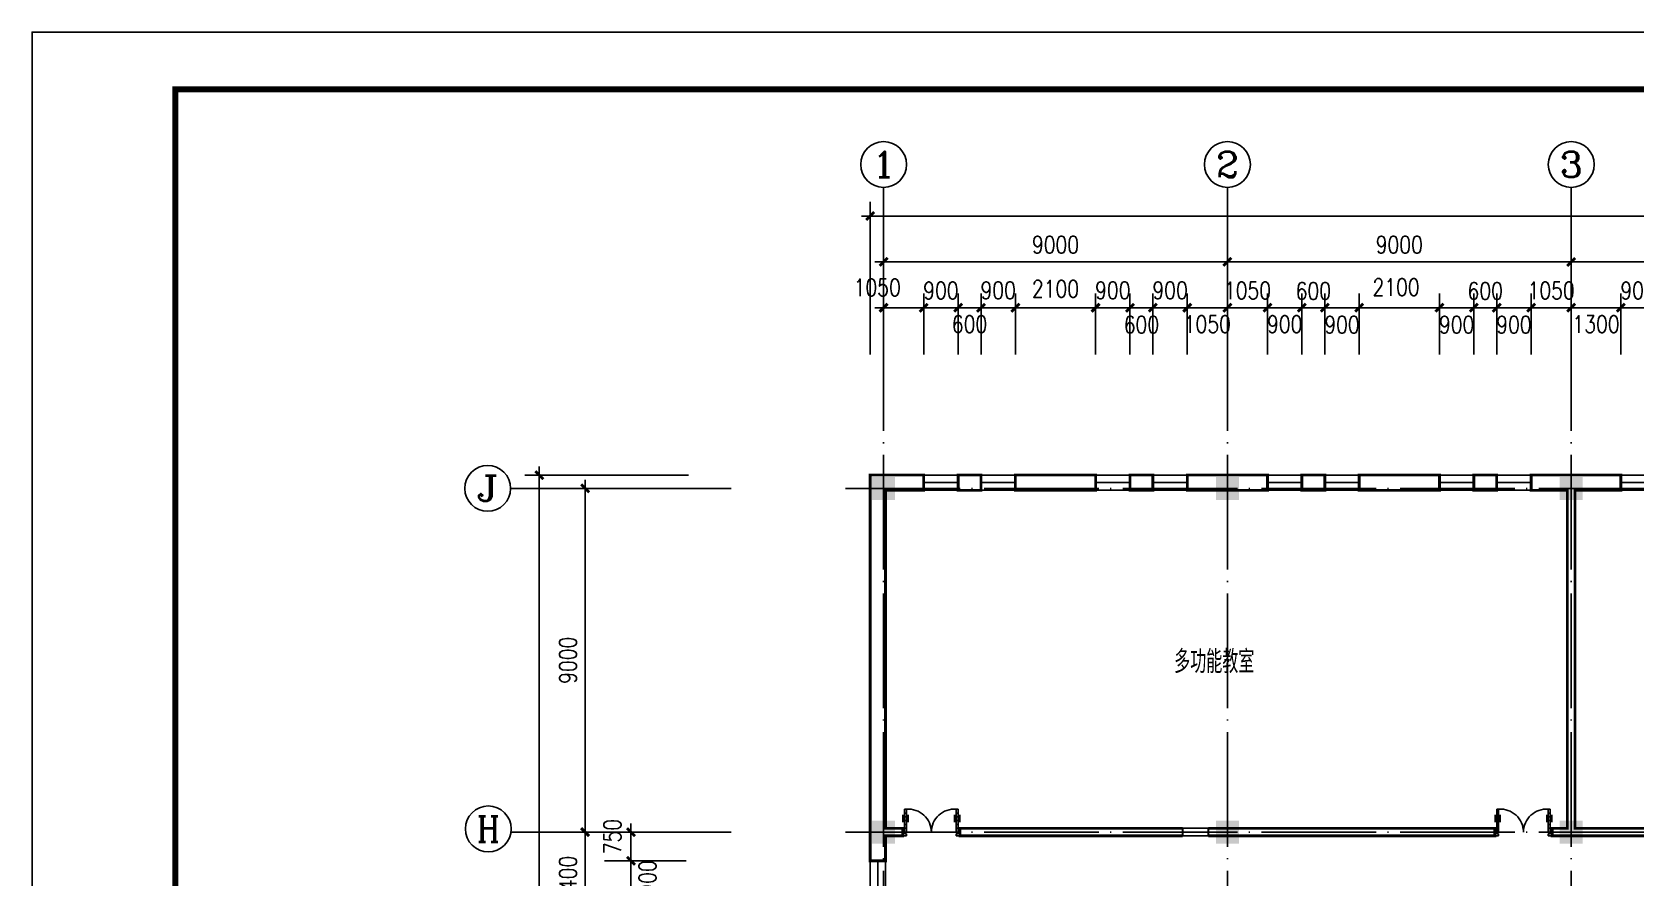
# Model space of a CAD drawing. Extents: x -55219 to 470149, y 494712 to 780039.
# Drawn here: x 78170 to 120154, y 757890 to 780039 of the extents above; entities that cross this region are included whole.
import ezdxf
from ezdxf.enums import TextEntityAlignment as Align

# ---------------------------------------------------------------- set-up
doc = ezdxf.new("R2010")
doc.units = 0
doc.header["$LTSCALE"] = 1500
doc.header["$MEASUREMENT"] = 0
doc.linetypes.add('DOTE', pattern=[2.42, 2, -0.2, 0.02, -0.2])
doc.layers.get('0').update_dxf_attribs({"linetype": 'CONTINUOUS'})
doc.layers.get('DEFPOINTS').update_dxf_attribs({"linetype": 'CONTINUOUS'})
for name, color, linetype in [('AXIS', 3, 'CONTINUOUS'), ('AXIS_TEXT', 7, 'CONTINUOUS'), ('COLUMN', 7, 'CONTINUOUS'), ('DOTE', 1, 'DOTE'), ('LVTRY', 6, 'CONTINUOUS'), ('PUB_DIM', 3, 'CONTINUOUS'), ('PUB_TEXT', 7, 'CONTINUOUS'), ('PUB_TITLE', 4, 'CONTINUOUS'), ('PUB_WALL', 255, 'CONTINUOUS'), ('WALL', 255, 'CONTINUOUS'), ('WINDOW', 2, 'CONTINUOUS'), ('WINDOW_TEXT', 7, 'CONTINUOUS')]:
    doc.layers.add(name, color=color, linetype=linetype)
doc.styles.add('_HZTXT', font='txt.shx', dxfattribs={"width": 0.8, "bigfont": 'hztxt.shx'})
doc.styles.add('COMPLEX', font='COMPLEX')
doc.styles.add('DIM_FONT', font='SIMPLEX.shx', dxfattribs={"width": 0.8})
doc.styles.add('SIMPLEX', font='SIMPLEX.SHX')
doc.dimstyles.new('AXIS150', dxfattribs={"dimscale": 1.5, "dimtxt": 300, "dimasz": 1, "dimexe": 250, "dimexo": 300, "dimgap": 150, "dimtad": 1, "dimdec": 0, "dimzin": 0, "dimdsep": 46, "dimtxsty": 'DIM_FONT', "dimblk": '_DIMX', "dimcen": 0.09, "dimse1": 1, "dimse2": 1, "dimclrt": 7, "dimadec": 0, "dimazin": 0, "dimtfac": 1, "dimtdec": 0, "dimtix": 1, "dimtmove": 2, "dimatfit": 3, "dimldrblk": '_DIMX', "dimfxl": 1, "dimtolj": 1, "dimtzin": 0, "dimarcsym": 0})
doc.dimstyles.new('DIMA150', dxfattribs={"dimscale": 1.5, "dimtxt": 300, "dimasz": 1, "dimexe": 250, "dimexo": 300, "dimgap": 150, "dimtad": 1, "dimdec": 0, "dimzin": 0, "dimdsep": 46, "dimtxsty": 'DIM_FONT', "dimblk": '_DIMX', "dimcen": 0.09, "dimse1": 1, "dimclrt": 7, "dimadec": 0, "dimazin": 0, "dimtfac": 1, "dimtdec": 0, "dimtix": 1, "dimtmove": 2, "dimatfit": 3, "dimldrblk": '_DIMX', "dimfxl": 1, "dimtolj": 1, "dimtzin": 0, "dimarcsym": 0})
doc.dimstyles.new('DIMB150', dxfattribs={"dimscale": 1.5, "dimtxt": 300, "dimasz": 1, "dimexe": 250, "dimexo": 300, "dimgap": 150, "dimtad": 1, "dimdec": 0, "dimzin": 0, "dimdsep": 46, "dimtxsty": 'DIM_FONT', "dimblk": '_DIMX', "dimcen": 0.09, "dimse2": 1, "dimclrt": 7, "dimadec": 0, "dimazin": 0, "dimtfac": 1, "dimtdec": 0, "dimtix": 1, "dimtmove": 2, "dimatfit": 3, "dimldrblk": '_DIMX', "dimfxl": 1, "dimtolj": 1, "dimtzin": 0, "dimarcsym": 0})
doc.dimstyles.new('DIMN150', dxfattribs={"dimscale": 1.5, "dimtxt": 300, "dimasz": 1, "dimexe": 250, "dimexo": 300, "dimgap": 150, "dimtad": 1, "dimdec": 0, "dimzin": 0, "dimdsep": 46, "dimtxsty": 'DIM_FONT', "dimblk": '_DIMX', "dimcen": 0.09, "dimclrt": 7, "dimadec": 0, "dimazin": 0, "dimtfac": 1, "dimtdec": 0, "dimtix": 1, "dimtmove": 2, "dimatfit": 3, "dimldrblk": '_DIMX', "dimfxl": 1, "dimtolj": 1, "dimtzin": 0, "dimarcsym": 0})

# ---------------------------------------------------------------- blocks, each defined once
blk = doc.blocks.new('_DIMX')
blk.add_line((-150, 0), (150, 0))
at = {"const_width": 50}
blk.add_lwpolyline([(-70, -70), (70, 70)], dxfattribs=at)
blk = doc.blocks.new('*D1130')
at = {"color": 0, "linetype": 'ByBlock'}
for p, q in [((93847, 758342), (93847, 759089)), ((93150, 758340), (94222, 758340))]:
    blk.add_line(p, q, dxfattribs=at)
at = {"layer": 'DEFPOINTS', "color": 0, "linetype": 'ByBlock'}
for p in [(92700, 759090), (93847, 759090), (92700, 758340)]:
    blk.add_point(p, dxfattribs=at)
at = {"color": 0, "linetype": 'ByBlock', "xscale": 1.5, "yscale": 1.5, "zscale": 1.5}
for p, rotation in [((93847, 759090), 90), ((93847, 758340), 270)]:
    blk.add_blockref('_DIMX', p, dxfattribs=dict(at, rotation=rotation))
at = {"color": 7, "linetype": 'ByBlock', "insert": (93362, 758972), "char_height": 450, "attachment_point": 5, "rotation": 90, "style": 'DIM_FONT'}
blk.add_mtext('\\A1;750', dxfattribs=at)
blk = doc.blocks.new('*D1129')
at = {"color": 0, "linetype": 'ByBlock'}
for p, q in [((95293, 758340), (93472, 758340)), ((93847, 757442), (93847, 758339)), ((95293, 757440), (93472, 757440))]:
    blk.add_line(p, q, dxfattribs=at)
at = {"layer": 'DEFPOINTS', "color": 0, "linetype": 'ByBlock'}
for p in [(93847, 758340), (95743, 758340), (95743, 757440)]:
    blk.add_point(p, dxfattribs=at)
at = {"color": 0, "linetype": 'ByBlock', "xscale": 1.5, "yscale": 1.5, "zscale": 1.5}
for p, rotation in [((93847, 758340), 90), ((93847, 757440), 270)]:
    blk.add_blockref('_DIMX', p, dxfattribs=dict(at, rotation=rotation))
at = {"color": 7, "linetype": 'ByBlock', "insert": (94279, 757890), "char_height": 450, "attachment_point": 5, "rotation": 90, "style": 'DIM_FONT'}
blk.add_mtext('\\A1;900', dxfattribs=at)
blk = doc.blocks.new('*D1057')
at = {"color": 0, "linetype": 'ByBlock'}
for p, q in [((119760, 771592), (119760, 773196)), ((120660, 771592), (120660, 773196)), ((119759, 772821), (119757, 772821)), ((119760, 772821), (120660, 772821)), ((120662, 772821), (120663, 772821))]:
    blk.add_line(p, q, dxfattribs=at)
at = {"layer": 'DEFPOINTS', "color": 0, "linetype": 'ByBlock'}
for p in [(120660, 772821), (119760, 771142), (120660, 771142)]:
    blk.add_point(p, dxfattribs=at)
at = {"color": 0, "linetype": 'ByBlock', "xscale": 1.5, "yscale": 1.5, "zscale": 1.5}
blk.add_blockref('_DIMX', (119760, 772821), dxfattribs=at)
at = {"color": 0, "linetype": 'ByBlock', "xscale": 1.5, "yscale": 1.5, "zscale": 1.5, "rotation": 180}
blk.add_blockref('_DIMX', (120660, 772821), dxfattribs=at)
at = {"color": 7, "linetype": 'ByBlock', "insert": (120210, 773271), "char_height": 450, "attachment_point": 5, "style": 'DIM_FONT'}
blk.add_mtext('\\A1;900', dxfattribs=at)
blk = doc.blocks.new('*D1056')
at = {"color": 0, "linetype": 'ByBlock'}
for p, q in [((119760, 771592), (119760, 773196)), ((118462, 772821), (119759, 772821))]:
    blk.add_line(p, q, dxfattribs=at)
at = {"layer": 'DEFPOINTS', "color": 0, "linetype": 'ByBlock'}
for p in [(119760, 772821), (118460, 771142), (119760, 771142)]:
    blk.add_point(p, dxfattribs=at)
at = {"color": 0, "linetype": 'ByBlock', "xscale": 1.5, "yscale": 1.5, "zscale": 1.5, "rotation": 180}
blk.add_blockref('_DIMX', (118460, 772821), dxfattribs=at)
at = {"color": 0, "linetype": 'ByBlock', "xscale": 1.5, "yscale": 1.5, "zscale": 1.5}
blk.add_blockref('_DIMX', (119760, 772821), dxfattribs=at)
at = {"color": 7, "linetype": 'ByBlock', "insert": (119110, 772389), "char_height": 450, "attachment_point": 5, "style": 'DIM_FONT'}
blk.add_mtext('\\A1;1300', dxfattribs=at)
blk = doc.blocks.new('*D1055')
at = {"color": 0, "linetype": 'ByBlock'}
for p, q in [((117410, 771592), (117410, 773196)), ((117409, 772821), (117407, 772821)), ((117410, 772821), (118460, 772821)), ((118462, 772821), (118463, 772821))]:
    blk.add_line(p, q, dxfattribs=at)
at = {"layer": 'DEFPOINTS', "color": 0, "linetype": 'ByBlock'}
for p in [(118460, 772821), (117410, 771142), (118460, 771142)]:
    blk.add_point(p, dxfattribs=at)
at = {"color": 0, "linetype": 'ByBlock', "xscale": 1.5, "yscale": 1.5, "zscale": 1.5}
blk.add_blockref('_DIMX', (117410, 772821), dxfattribs=at)
at = {"color": 0, "linetype": 'ByBlock', "xscale": 1.5, "yscale": 1.5, "zscale": 1.5, "rotation": 180}
blk.add_blockref('_DIMX', (118460, 772821), dxfattribs=at)
at = {"color": 7, "linetype": 'ByBlock', "insert": (117935, 773271), "char_height": 450, "attachment_point": 5, "style": 'DIM_FONT'}
blk.add_mtext('\\A1;1050', dxfattribs=at)
blk = doc.blocks.new('*D1054')
at = {"color": 0, "linetype": 'ByBlock'}
for p, q in [((116510, 771592), (116510, 773196)), ((117410, 771592), (117410, 773196)), ((116512, 772821), (117409, 772821))]:
    blk.add_line(p, q, dxfattribs=at)
at = {"layer": 'DEFPOINTS', "color": 0, "linetype": 'ByBlock'}
for p in [(117410, 772821), (116510, 771142), (117410, 771142)]:
    blk.add_point(p, dxfattribs=at)
at = {"color": 0, "linetype": 'ByBlock', "xscale": 1.5, "yscale": 1.5, "zscale": 1.5, "rotation": 180}
blk.add_blockref('_DIMX', (116510, 772821), dxfattribs=at)
at = {"color": 0, "linetype": 'ByBlock', "xscale": 1.5, "yscale": 1.5, "zscale": 1.5}
blk.add_blockref('_DIMX', (117410, 772821), dxfattribs=at)
at = {"color": 7, "linetype": 'ByBlock', "insert": (116960, 772377), "char_height": 450, "attachment_point": 5, "style": 'DIM_FONT'}
blk.add_mtext('\\A1;900', dxfattribs=at)
blk = doc.blocks.new('*D1053')
at = {"color": 0, "linetype": 'ByBlock'}
for p, q in [((115910, 771592), (115910, 773196)), ((116510, 771592), (116510, 773196)), ((115912, 772821), (116509, 772821))]:
    blk.add_line(p, q, dxfattribs=at)
at = {"layer": 'DEFPOINTS', "color": 0, "linetype": 'ByBlock'}
for p in [(116510, 772821), (115910, 771142), (116510, 771142)]:
    blk.add_point(p, dxfattribs=at)
at = {"color": 0, "linetype": 'ByBlock', "xscale": 1.5, "yscale": 1.5, "zscale": 1.5, "rotation": 180}
blk.add_blockref('_DIMX', (115910, 772821), dxfattribs=at)
at = {"color": 0, "linetype": 'ByBlock', "xscale": 1.5, "yscale": 1.5, "zscale": 1.5}
blk.add_blockref('_DIMX', (116510, 772821), dxfattribs=at)
at = {"color": 7, "linetype": 'ByBlock', "insert": (116210, 773260), "char_height": 450, "attachment_point": 5, "style": 'DIM_FONT'}
blk.add_mtext('\\A1;600', dxfattribs=at)
blk = doc.blocks.new('*D1052')
at = {"color": 0, "linetype": 'ByBlock'}
for p, q in [((115010, 771592), (115010, 773196)), ((115910, 771592), (115910, 773196)), ((115012, 772821), (115909, 772821))]:
    blk.add_line(p, q, dxfattribs=at)
at = {"layer": 'DEFPOINTS', "color": 0, "linetype": 'ByBlock'}
for p in [(115910, 772821), (115010, 771142), (115910, 771142)]:
    blk.add_point(p, dxfattribs=at)
at = {"color": 0, "linetype": 'ByBlock', "xscale": 1.5, "yscale": 1.5, "zscale": 1.5, "rotation": 180}
blk.add_blockref('_DIMX', (115010, 772821), dxfattribs=at)
at = {"color": 0, "linetype": 'ByBlock', "xscale": 1.5, "yscale": 1.5, "zscale": 1.5}
blk.add_blockref('_DIMX', (115910, 772821), dxfattribs=at)
at = {"color": 7, "linetype": 'ByBlock', "insert": (115460, 772377), "char_height": 450, "attachment_point": 5, "style": 'DIM_FONT'}
blk.add_mtext('\\A1;900', dxfattribs=at)
blk = doc.blocks.new('*D1051')
at = {"color": 0, "linetype": 'ByBlock'}
for p, q in [((112910, 771592), (112910, 773196)), ((115010, 771592), (115010, 773196)), ((112912, 772821), (115009, 772821))]:
    blk.add_line(p, q, dxfattribs=at)
at = {"layer": 'DEFPOINTS', "color": 0, "linetype": 'ByBlock'}
for p in [(115010, 772821), (112910, 771142), (115010, 771142)]:
    blk.add_point(p, dxfattribs=at)
at = {"color": 0, "linetype": 'ByBlock', "xscale": 1.5, "yscale": 1.5, "zscale": 1.5, "rotation": 180}
blk.add_blockref('_DIMX', (112910, 772821), dxfattribs=at)
at = {"color": 0, "linetype": 'ByBlock', "xscale": 1.5, "yscale": 1.5, "zscale": 1.5}
blk.add_blockref('_DIMX', (115010, 772821), dxfattribs=at)
at = {"color": 7, "linetype": 'ByBlock', "insert": (113876, 773358), "char_height": 450, "attachment_point": 5, "style": 'DIM_FONT'}
blk.add_mtext('\\A1;2100', dxfattribs=at)
blk = doc.blocks.new('*D1050')
at = {"color": 0, "linetype": 'ByBlock'}
for p, q in [((112010, 771592), (112010, 773196)), ((112910, 771592), (112910, 773196)), ((112012, 772821), (112909, 772821))]:
    blk.add_line(p, q, dxfattribs=at)
at = {"layer": 'DEFPOINTS', "color": 0, "linetype": 'ByBlock'}
for p in [(112910, 772821), (112010, 771142), (112910, 771142)]:
    blk.add_point(p, dxfattribs=at)
at = {"color": 0, "linetype": 'ByBlock', "xscale": 1.5, "yscale": 1.5, "zscale": 1.5, "rotation": 180}
blk.add_blockref('_DIMX', (112010, 772821), dxfattribs=at)
at = {"color": 0, "linetype": 'ByBlock', "xscale": 1.5, "yscale": 1.5, "zscale": 1.5}
blk.add_blockref('_DIMX', (112910, 772821), dxfattribs=at)
at = {"color": 7, "linetype": 'ByBlock', "insert": (112460, 772377), "char_height": 450, "attachment_point": 5, "style": 'DIM_FONT'}
blk.add_mtext('\\A1;900', dxfattribs=at)
blk = doc.blocks.new('*D1049')
at = {"color": 0, "linetype": 'ByBlock'}
for p, q in [((111410, 771592), (111410, 773196)), ((112010, 771592), (112010, 773196)), ((111412, 772821), (112009, 772821))]:
    blk.add_line(p, q, dxfattribs=at)
at = {"layer": 'DEFPOINTS', "color": 0, "linetype": 'ByBlock'}
for p in [(112010, 772821), (111410, 771142), (112010, 771142)]:
    blk.add_point(p, dxfattribs=at)
at = {"color": 0, "linetype": 'ByBlock', "xscale": 1.5, "yscale": 1.5, "zscale": 1.5, "rotation": 180}
blk.add_blockref('_DIMX', (111410, 772821), dxfattribs=at)
at = {"color": 0, "linetype": 'ByBlock', "xscale": 1.5, "yscale": 1.5, "zscale": 1.5}
blk.add_blockref('_DIMX', (112010, 772821), dxfattribs=at)
at = {"color": 7, "linetype": 'ByBlock', "insert": (111710, 773260), "char_height": 450, "attachment_point": 5, "style": 'DIM_FONT'}
blk.add_mtext('\\A1;600', dxfattribs=at)
blk = doc.blocks.new('*D1048')
at = {"color": 0, "linetype": 'ByBlock'}
for p, q in [((110510, 771592), (110510, 773196)), ((111410, 771592), (111410, 773196)), ((110512, 772821), (111409, 772821))]:
    blk.add_line(p, q, dxfattribs=at)
at = {"layer": 'DEFPOINTS', "color": 0, "linetype": 'ByBlock'}
for p in [(111410, 772821), (110510, 771142), (111410, 771142)]:
    blk.add_point(p, dxfattribs=at)
at = {"color": 0, "linetype": 'ByBlock', "xscale": 1.5, "yscale": 1.5, "zscale": 1.5, "rotation": 180}
blk.add_blockref('_DIMX', (110510, 772821), dxfattribs=at)
at = {"color": 0, "linetype": 'ByBlock', "xscale": 1.5, "yscale": 1.5, "zscale": 1.5}
blk.add_blockref('_DIMX', (111410, 772821), dxfattribs=at)
at = {"color": 7, "linetype": 'ByBlock', "insert": (110960, 772389), "char_height": 450, "attachment_point": 5, "style": 'DIM_FONT'}
blk.add_mtext('\\A1;900', dxfattribs=at)
blk = doc.blocks.new('*D1047')
at = {"color": 0, "linetype": 'ByBlock'}
for p, q in [((110510, 771592), (110510, 773196)), ((109459, 772821), (109457, 772821)), ((109460, 772821), (110510, 772821)), ((110512, 772821), (110513, 772821))]:
    blk.add_line(p, q, dxfattribs=at)
at = {"layer": 'DEFPOINTS', "color": 0, "linetype": 'ByBlock'}
for p in [(110510, 772821), (109460, 771142), (110510, 771142)]:
    blk.add_point(p, dxfattribs=at)
at = {"color": 0, "linetype": 'ByBlock', "xscale": 1.5, "yscale": 1.5, "zscale": 1.5}
blk.add_blockref('_DIMX', (109460, 772821), dxfattribs=at)
at = {"color": 0, "linetype": 'ByBlock', "xscale": 1.5, "yscale": 1.5, "zscale": 1.5, "rotation": 180}
blk.add_blockref('_DIMX', (110510, 772821), dxfattribs=at)
at = {"color": 7, "linetype": 'ByBlock', "insert": (109985, 773271), "char_height": 450, "attachment_point": 5, "style": 'DIM_FONT'}
blk.add_mtext('\\A1;1050', dxfattribs=at)
blk = doc.blocks.new('*D1046')
at = {"color": 0, "linetype": 'ByBlock'}
for p, q in [((108410, 771592), (108410, 773196)), ((108412, 772821), (109459, 772821))]:
    blk.add_line(p, q, dxfattribs=at)
at = {"layer": 'DEFPOINTS', "color": 0, "linetype": 'ByBlock'}
for p in [(109460, 772821), (108410, 771142), (109460, 771142)]:
    blk.add_point(p, dxfattribs=at)
at = {"color": 0, "linetype": 'ByBlock', "xscale": 1.5, "yscale": 1.5, "zscale": 1.5, "rotation": 180}
blk.add_blockref('_DIMX', (108410, 772821), dxfattribs=at)
at = {"color": 0, "linetype": 'ByBlock', "xscale": 1.5, "yscale": 1.5, "zscale": 1.5}
blk.add_blockref('_DIMX', (109460, 772821), dxfattribs=at)
at = {"color": 7, "linetype": 'ByBlock', "insert": (108935, 772389), "char_height": 450, "attachment_point": 5, "style": 'DIM_FONT'}
blk.add_mtext('\\A1;1050', dxfattribs=at)
blk = doc.blocks.new('*D1045')
at = {"color": 0, "linetype": 'ByBlock'}
for p, q in [((107510, 771592), (107510, 773196)), ((108410, 771592), (108410, 773196)), ((107512, 772821), (108409, 772821))]:
    blk.add_line(p, q, dxfattribs=at)
at = {"layer": 'DEFPOINTS', "color": 0, "linetype": 'ByBlock'}
for p in [(108410, 772821), (107510, 771142), (108410, 771142)]:
    blk.add_point(p, dxfattribs=at)
at = {"color": 0, "linetype": 'ByBlock', "xscale": 1.5, "yscale": 1.5, "zscale": 1.5, "rotation": 180}
blk.add_blockref('_DIMX', (107510, 772821), dxfattribs=at)
at = {"color": 0, "linetype": 'ByBlock', "xscale": 1.5, "yscale": 1.5, "zscale": 1.5}
blk.add_blockref('_DIMX', (108410, 772821), dxfattribs=at)
at = {"color": 7, "linetype": 'ByBlock', "insert": (107960, 773277), "char_height": 450, "attachment_point": 5, "style": 'DIM_FONT'}
blk.add_mtext('\\A1;900', dxfattribs=at)
blk = doc.blocks.new('*D1044')
at = {"color": 0, "linetype": 'ByBlock'}
for p, q in [((106910, 771592), (106910, 773196)), ((107510, 771592), (107510, 773196)), ((106912, 772821), (107509, 772821))]:
    blk.add_line(p, q, dxfattribs=at)
at = {"layer": 'DEFPOINTS', "color": 0, "linetype": 'ByBlock'}
for p in [(107510, 772821), (106910, 771142), (107510, 771142)]:
    blk.add_point(p, dxfattribs=at)
at = {"color": 0, "linetype": 'ByBlock', "xscale": 1.5, "yscale": 1.5, "zscale": 1.5, "rotation": 180}
blk.add_blockref('_DIMX', (106910, 772821), dxfattribs=at)
at = {"color": 0, "linetype": 'ByBlock', "xscale": 1.5, "yscale": 1.5, "zscale": 1.5}
blk.add_blockref('_DIMX', (107510, 772821), dxfattribs=at)
at = {"color": 7, "linetype": 'ByBlock', "insert": (107210, 772377), "char_height": 450, "attachment_point": 5, "style": 'DIM_FONT'}
blk.add_mtext('\\A1;600', dxfattribs=at)
blk = doc.blocks.new('*D1043')
at = {"color": 0, "linetype": 'ByBlock'}
for p, q in [((106010, 771592), (106010, 773196)), ((106910, 771592), (106910, 773196)), ((106012, 772821), (106909, 772821))]:
    blk.add_line(p, q, dxfattribs=at)
at = {"layer": 'DEFPOINTS', "color": 0, "linetype": 'ByBlock'}
for p in [(106910, 772821), (106010, 771142), (106910, 771142)]:
    blk.add_point(p, dxfattribs=at)
at = {"color": 0, "linetype": 'ByBlock', "xscale": 1.5, "yscale": 1.5, "zscale": 1.5, "rotation": 180}
blk.add_blockref('_DIMX', (106010, 772821), dxfattribs=at)
at = {"color": 0, "linetype": 'ByBlock', "xscale": 1.5, "yscale": 1.5, "zscale": 1.5}
blk.add_blockref('_DIMX', (106910, 772821), dxfattribs=at)
at = {"color": 7, "linetype": 'ByBlock', "insert": (106460, 773277), "char_height": 450, "attachment_point": 5, "style": 'DIM_FONT'}
blk.add_mtext('\\A1;900', dxfattribs=at)
blk = doc.blocks.new('*D1042')
at = {"color": 0, "linetype": 'ByBlock'}
for p, q in [((103910, 771592), (103910, 773196)), ((106010, 771592), (106010, 773196)), ((103912, 772821), (106009, 772821))]:
    blk.add_line(p, q, dxfattribs=at)
at = {"layer": 'DEFPOINTS', "color": 0, "linetype": 'ByBlock'}
for p in [(106010, 772821), (103910, 771142), (106010, 771142)]:
    blk.add_point(p, dxfattribs=at)
at = {"color": 0, "linetype": 'ByBlock', "xscale": 1.5, "yscale": 1.5, "zscale": 1.5, "rotation": 180}
blk.add_blockref('_DIMX', (103910, 772821), dxfattribs=at)
at = {"color": 0, "linetype": 'ByBlock', "xscale": 1.5, "yscale": 1.5, "zscale": 1.5}
blk.add_blockref('_DIMX', (106010, 772821), dxfattribs=at)
at = {"color": 7, "linetype": 'ByBlock', "insert": (104960, 773315), "char_height": 450, "attachment_point": 5, "style": 'DIM_FONT'}
blk.add_mtext('\\A1;2100', dxfattribs=at)
blk = doc.blocks.new('*D1041')
at = {"color": 0, "linetype": 'ByBlock'}
for p, q in [((103010, 771592), (103010, 773196)), ((103910, 771592), (103910, 773196)), ((103012, 772821), (103909, 772821))]:
    blk.add_line(p, q, dxfattribs=at)
at = {"layer": 'DEFPOINTS', "color": 0, "linetype": 'ByBlock'}
for p in [(103910, 772821), (103010, 771142), (103910, 771142)]:
    blk.add_point(p, dxfattribs=at)
at = {"color": 0, "linetype": 'ByBlock', "xscale": 1.5, "yscale": 1.5, "zscale": 1.5, "rotation": 180}
blk.add_blockref('_DIMX', (103010, 772821), dxfattribs=at)
at = {"color": 0, "linetype": 'ByBlock', "xscale": 1.5, "yscale": 1.5, "zscale": 1.5}
blk.add_blockref('_DIMX', (103910, 772821), dxfattribs=at)
at = {"color": 7, "linetype": 'ByBlock', "insert": (103460, 773277), "char_height": 450, "attachment_point": 5, "style": 'DIM_FONT'}
blk.add_mtext('\\A1;900', dxfattribs=at)
blk = doc.blocks.new('*D1040')
at = {"color": 0, "linetype": 'ByBlock'}
for p, q in [((102410, 771592), (102410, 773196)), ((103010, 771592), (103010, 773196)), ((102412, 772821), (103009, 772821))]:
    blk.add_line(p, q, dxfattribs=at)
at = {"layer": 'DEFPOINTS', "color": 0, "linetype": 'ByBlock'}
for p in [(103010, 772821), (102410, 771142), (103010, 771142)]:
    blk.add_point(p, dxfattribs=at)
at = {"color": 0, "linetype": 'ByBlock', "xscale": 1.5, "yscale": 1.5, "zscale": 1.5, "rotation": 180}
blk.add_blockref('_DIMX', (102410, 772821), dxfattribs=at)
at = {"color": 0, "linetype": 'ByBlock', "xscale": 1.5, "yscale": 1.5, "zscale": 1.5}
blk.add_blockref('_DIMX', (103010, 772821), dxfattribs=at)
at = {"color": 7, "linetype": 'ByBlock', "insert": (102710, 772389), "char_height": 450, "attachment_point": 5, "style": 'DIM_FONT'}
blk.add_mtext('\\A1;600', dxfattribs=at)
blk = doc.blocks.new('*D1039')
at = {"color": 0, "linetype": 'ByBlock'}
for p, q in [((101510, 771592), (101510, 773196)), ((102410, 771592), (102410, 773196)), ((101509, 772821), (101507, 772821)), ((101510, 772821), (102410, 772821)), ((102412, 772821), (102413, 772821))]:
    blk.add_line(p, q, dxfattribs=at)
at = {"layer": 'DEFPOINTS', "color": 0, "linetype": 'ByBlock'}
for p in [(102410, 772821), (101510, 771142), (102410, 771142)]:
    blk.add_point(p, dxfattribs=at)
at = {"color": 0, "linetype": 'ByBlock', "xscale": 1.5, "yscale": 1.5, "zscale": 1.5}
blk.add_blockref('_DIMX', (101510, 772821), dxfattribs=at)
at = {"color": 0, "linetype": 'ByBlock', "xscale": 1.5, "yscale": 1.5, "zscale": 1.5, "rotation": 180}
blk.add_blockref('_DIMX', (102410, 772821), dxfattribs=at)
at = {"color": 7, "linetype": 'ByBlock', "insert": (101960, 773271), "char_height": 450, "attachment_point": 5, "style": 'DIM_FONT'}
blk.add_mtext('\\A1;900', dxfattribs=at)
blk = doc.blocks.new('*D1038')
at = {"color": 0, "linetype": 'ByBlock'}
for p, q in [((101510, 771592), (101510, 773196)), ((100462, 772821), (101509, 772821))]:
    blk.add_line(p, q, dxfattribs=at)
at = {"layer": 'DEFPOINTS', "color": 0, "linetype": 'ByBlock'}
for p in [(101510, 772821), (100460, 771142), (101510, 771142)]:
    blk.add_point(p, dxfattribs=at)
at = {"color": 0, "linetype": 'ByBlock', "xscale": 1.5, "yscale": 1.5, "zscale": 1.5, "rotation": 180}
blk.add_blockref('_DIMX', (100460, 772821), dxfattribs=at)
at = {"color": 0, "linetype": 'ByBlock', "xscale": 1.5, "yscale": 1.5, "zscale": 1.5}
blk.add_blockref('_DIMX', (101510, 772821), dxfattribs=at)
at = {"color": 7, "linetype": 'ByBlock', "insert": (100293, 773351), "char_height": 450, "attachment_point": 5, "style": 'DIM_FONT'}
blk.add_mtext('\\A1;1050', dxfattribs=at)
blk = doc.blocks.new('_WBLK')
for p, q in [((-0.5, 0.5), (0.5, 0.5)), ((-0.5, 0), (0.5, 0)), ((-0.5, -0.5), (0.5, -0.5))]:
    blk.add_line(p, q)
at = {"layer": 'WINDOW_TEXT', "style": 'SIMPLEX', "flags": 9}
blk.add_attdef('A', text='', height=1, dxfattribs=at).set_placement((0, 1.5), align=Align.MIDDLE)
blk = doc.blocks.new('*D1030')
at = {"color": 0, "linetype": 'ByBlock'}
for p, q in [((95355, 768439), (91072, 768439)), ((91447, 768437), (91447, 702690)), ((95355, 702689), (91072, 702689))]:
    blk.add_line(p, q, dxfattribs=at)
at = {"layer": 'DEFPOINTS', "color": 0, "linetype": 'ByBlock'}
for p in [(95805, 768439), (91447, 702689), (95805, 702689)]:
    blk.add_point(p, dxfattribs=at)
at = {"color": 0, "linetype": 'ByBlock', "xscale": 1.5, "yscale": 1.5, "zscale": 1.5}
for p, rotation in [((91447, 768439), 90), ((91447, 702689), 270)]:
    blk.add_blockref('_DIMX', p, dxfattribs=dict(at, rotation=rotation))
at = {"color": 7, "linetype": 'ByBlock', "insert": (90997, 735564), "char_height": 450, "attachment_point": 5, "rotation": 90, "style": 'DIM_FONT'}
blk.add_mtext('\\A1;65750', dxfattribs=at)
blk = doc.blocks.new('*D1025')
at = {"color": 0, "linetype": 'ByBlock'}
blk.add_line((92647, 768089), (92647, 759092), dxfattribs=at)
at = {"layer": 'DEFPOINTS', "color": 0, "linetype": 'ByBlock'}
for p in [(96474, 768090), (92647, 759090), (96474, 759090)]:
    blk.add_point(p, dxfattribs=at)
at = {"color": 0, "linetype": 'ByBlock', "xscale": 1.5, "yscale": 1.5, "zscale": 1.5}
for p, rotation in [((92647, 768090), 90), ((92647, 759090), 270)]:
    blk.add_blockref('_DIMX', p, dxfattribs=dict(at, rotation=rotation))
at = {"color": 7, "linetype": 'ByBlock', "insert": (92197, 763590), "char_height": 450, "attachment_point": 5, "rotation": 90, "style": 'DIM_FONT'}
blk.add_mtext('\\A1;9000', dxfattribs=at)
blk = doc.blocks.new('*D1023')
at = {"color": 0, "linetype": 'ByBlock'}
blk.add_line((92647, 759089), (92647, 756692), dxfattribs=at)
at = {"layer": 'DEFPOINTS', "color": 0, "linetype": 'ByBlock'}
for p in [(96474, 759090), (92647, 756690), (96474, 756690)]:
    blk.add_point(p, dxfattribs=at)
at = {"color": 0, "linetype": 'ByBlock', "xscale": 1.5, "yscale": 1.5, "zscale": 1.5}
for p, rotation in [((92647, 759090), 90), ((92647, 756690), 270)]:
    blk.add_blockref('_DIMX', p, dxfattribs=dict(at, rotation=rotation))
at = {"color": 7, "linetype": 'ByBlock', "insert": (92197, 757853), "char_height": 450, "attachment_point": 5, "rotation": 90, "style": 'DIM_FONT'}
blk.add_mtext('\\A1;2400', dxfattribs=at)
blk = doc.blocks.new('_AXISO')
blk.add_circle((0, 0), 0.5)
at = {"layer": 'AXIS_TEXT', "style": 'COMPLEX', "width": 1.041667}
blk.add_attdef('A', text='', height=0.56, dxfattribs=at).set_placement((-0.25, -0.28), (0.25, -0.28), align=Align.FIT)
blk = doc.blocks.new('*D1000')
at = {"color": 0, "linetype": 'ByBlock'}
for p, q in [((100110, 771592), (100110, 775596)), ((172610, 771592), (172610, 775596)), ((172609, 775221), (100112, 775221))]:
    blk.add_line(p, q, dxfattribs=at)
at = {"layer": 'DEFPOINTS', "color": 0, "linetype": 'ByBlock'}
for p in [(100110, 775221), (100110, 771142), (172610, 771142)]:
    blk.add_point(p, dxfattribs=at)
at = {"color": 0, "linetype": 'ByBlock', "xscale": 1.5, "yscale": 1.5, "zscale": 1.5, "rotation": 180}
blk.add_blockref('_DIMX', (100110, 775221), dxfattribs=at)
at = {"color": 0, "linetype": 'ByBlock', "xscale": 1.5, "yscale": 1.5, "zscale": 1.5}
blk.add_blockref('_DIMX', (172610, 775221), dxfattribs=at)
at = {"color": 7, "linetype": 'ByBlock', "insert": (136360, 775671), "char_height": 450, "attachment_point": 5, "style": 'DIM_FONT'}
blk.add_mtext('\\A1;72500', dxfattribs=at)
blk = doc.blocks.new('*D996')
at = {"color": 0, "linetype": 'ByBlock'}
blk.add_line((109459, 774021), (100462, 774021), dxfattribs=at)
at = {"layer": 'DEFPOINTS', "color": 0, "linetype": 'ByBlock'}
for p in [(100460, 774021), (100460, 770865), (109460, 770865)]:
    blk.add_point(p, dxfattribs=at)
at = {"color": 0, "linetype": 'ByBlock', "xscale": 1.5, "yscale": 1.5, "zscale": 1.5, "rotation": 180}
blk.add_blockref('_DIMX', (100460, 774021), dxfattribs=at)
at = {"color": 0, "linetype": 'ByBlock', "xscale": 1.5, "yscale": 1.5, "zscale": 1.5}
blk.add_blockref('_DIMX', (109460, 774021), dxfattribs=at)
at = {"color": 7, "linetype": 'ByBlock', "insert": (104960, 774471), "char_height": 450, "attachment_point": 5, "style": 'DIM_FONT'}
blk.add_mtext('\\A1;9000', dxfattribs=at)
blk = doc.blocks.new('*D995')
at = {"color": 0, "linetype": 'ByBlock'}
blk.add_line((118459, 774021), (109462, 774021), dxfattribs=at)
at = {"layer": 'DEFPOINTS', "color": 0, "linetype": 'ByBlock'}
for p in [(109460, 774021), (109460, 770865), (118460, 770865)]:
    blk.add_point(p, dxfattribs=at)
at = {"color": 0, "linetype": 'ByBlock', "xscale": 1.5, "yscale": 1.5, "zscale": 1.5, "rotation": 180}
blk.add_blockref('_DIMX', (109460, 774021), dxfattribs=at)
at = {"color": 0, "linetype": 'ByBlock', "xscale": 1.5, "yscale": 1.5, "zscale": 1.5}
blk.add_blockref('_DIMX', (118460, 774021), dxfattribs=at)
at = {"color": 7, "linetype": 'ByBlock', "insert": (113960, 774471), "char_height": 450, "attachment_point": 5, "style": 'DIM_FONT'}
blk.add_mtext('\\A1;9000', dxfattribs=at)
blk = doc.blocks.new('*D994')
at = {"color": 0, "linetype": 'ByBlock'}
blk.add_line((123459, 774021), (118462, 774021), dxfattribs=at)
at = {"layer": 'DEFPOINTS', "color": 0, "linetype": 'ByBlock'}
for p in [(118460, 774021), (118460, 770865), (123460, 770865)]:
    blk.add_point(p, dxfattribs=at)
at = {"color": 0, "linetype": 'ByBlock', "xscale": 1.5, "yscale": 1.5, "zscale": 1.5, "rotation": 180}
blk.add_blockref('_DIMX', (118460, 774021), dxfattribs=at)
at = {"color": 0, "linetype": 'ByBlock', "xscale": 1.5, "yscale": 1.5, "zscale": 1.5}
blk.add_blockref('_DIMX', (123460, 774021), dxfattribs=at)
at = {"color": 7, "linetype": 'ByBlock', "insert": (120960, 774471), "char_height": 450, "attachment_point": 5, "style": 'DIM_FONT'}
blk.add_mtext('\\A1;5000', dxfattribs=at)
blk = doc.blocks.new('M_A21OEG')
for p, q in [((-0.495, 0.3), (-0.495, 0.172)), ((-0.467, 0), (-0.467, 0.4)), ((-0.467, 0), (-0.467, 0.4)), ((-0.467, 0.4), (-0.433, 0.4)), ((-0.467, 0), (-0.467, 0.4)), ((-0.467, 0.333), (-0.433, 0.333)), ((-0.433, 0.4), (-0.433, 0)), ((-0.433, 0.4), (-0.433, 0)), ((-0.405, 0.3), (-0.405, 0.172)), ((0.405, 0.3), (0.405, 0.172)), ((0.433, 0.4), (0.433, 0)), ((0.467, 0.4), (0.433, 0.4)), ((0.467, 0.333), (0.433, 0.333)), ((0.467, 0), (0.467, 0.4)), ((0.495, 0.3), (0.495, 0.172)), ((-0.5, 0), (-0.467, 0)), ((-0.5, -0.067), (-0.5, 0)), ((-0.5, -0.067), (-0.5, 0)), ((-0.467, 0.267), (-0.433, 0.267)), ((-0.467, 0.2), (-0.433, 0.2)), ((-0.467, 0.133), (-0.433, 0.133)), ((-0.467, 0.067), (-0.433, 0.067)), ((-0.467, 0), (-0.467, -0.033)), ((-0.433, 0), (-0.467, 0)), ((-0.433, 0), (-0.467, 0)), ((-0.467, 0), (-0.467, -0.033)), ((-0.433, 0), (-0.467, 0)), ((0.467, 0.267), (0.433, 0.267)), ((0.467, 0.2), (0.433, 0.2)), ((0.467, 0.133), (0.433, 0.133)), ((0.467, 0.067), (0.433, 0.067)), ((0.433, 0), (0.467, 0)), ((0.467, 0), (0.467, -0.033)), ((0.5, 0), (0.467, 0)), ((0.5, -0.067), (0.5, 0)), ((-0.433, -0.067), (-0.5, -0.067)), ((-0.467, -0.033), (-0.433, -0.033)), ((-0.433, -0.033), (-0.433, -0.067)), ((0.467, -0.033), (0.433, -0.033)), ((0.433, -0.033), (0.433, -0.067)), ((0.433, -0.067), (0.5, -0.067))]:
    blk.add_line(p, q)
for centre, start, end in [((-0.4, 0.001), 359.8007, 94.7805), ((0.4, 0.001), 85.2195, 180.1993)]:
    blk.add_arc(centre, 0.4, start, end)
blk = doc.blocks.new('_FZH')
blk.add_solid([(0.5, 0.5), (0.5, -0.5), (-0.5, 0.5), (-0.5, -0.5)])

msp = doc.modelspace()

# ---------------------------------------------------------------- linework, layer by layer
at = {"layer": 'AXIS'}
for p, q in [((100460.5, 775971.5), (100460.5, 770865.1)), ((109460.5, 775971.5), (109460.5, 770865.1)), ((118460.5, 775971.5), (118460.5, 770865.1)), ((90696.8, 768090.4), (96474.2, 768090.4)), ((90696.8, 759090.4), (96474.2, 759090.4))]:
    msp.add_line(p, q, dxfattribs=at)
at = {"layer": 'DOTE'}
for p, q in [((100460.5, 700628.4), (100460.5, 770865.1)), ((109460.5, 700628.4), (109460.5, 770865.1)), ((118460.5, 700628.4), (118460.5, 770865.1)), ((99460.5, 768090.4), (171810.5, 768090.4)), ((99460.5, 759090.4), (180472.7, 759090.4))]:
    msp.add_line(p, q, dxfattribs=at)
at = {"layer": 'LVTRY'}
msp.add_line((108290.5, 759190.4), (108960.5, 759190.4), dxfattribs=at)
at = {"layer": 'LVTRY', "const_width": 50}
for points in [[(108290.5, 758990.4), (108290.5, 759190.4)], [(108960.5, 759190.4), (108960.5, 758990.4)]]:
    msp.add_lwpolyline(points, dxfattribs=at)
at = {"layer": 'PUB_TITLE'}
msp.add_lwpolyline([(78169.5, 690938.8), (78169.5, 780038.8), (204319.5, 780038.8), (204319.5, 690938.8)], close=True, dxfattribs=at)
at = {"layer": 'PUB_TITLE', "const_width": 150}
msp.add_lwpolyline([(81919.5, 692438.8), (202819.5, 692438.8), (202819.5, 778538.8), (81919.5, 778538.8)], close=True, dxfattribs=at)
at = {"layer": 'PUB_WALL', "const_width": 75}
for points in [[(100510.5, 758340.4), (100510.5, 758990.4), (100960.5, 758990.4), (100960.5, 759190.4), (100510.5, 759190.4), (100510.5, 768040.4), (101510.5, 768040.4), (101510.5, 768440.4), (100110.5, 768440.4), (100110.5, 758340.4)], [(100960.5, 758990.4), (100510.5, 758990.4), (100510.5, 758340.4), (100110.5, 758340.4), (100110.5, 768440.4), (101510.5, 768440.4), (101510.5, 768040.4), (100510.5, 768040.4), (100510.5, 759190.4), (100960.5, 759190.4)], [(102410.5, 768040.4), (102410.5, 768440.4), (103010.5, 768440.4), (103010.5, 768040.4)], [(102410.5, 768440.4), (103010.5, 768440.4), (103010.5, 768040.4), (102410.5, 768040.4)], [(106910.5, 768040.4), (106910.5, 768440.4), (107510.5, 768440.4), (107510.5, 768040.4)], [(106910.5, 768440.4), (107510.5, 768440.4), (107510.5, 768040.4), (106910.5, 768040.4)], [(111410.5, 768040.4), (111410.5, 768440.4), (112010.5, 768440.4), (112010.5, 768040.4)], [(111410.5, 768440.4), (112010.5, 768440.4), (112010.5, 768040.4), (111410.5, 768040.4)], [(115910.5, 768040.4), (115910.5, 768440.4), (116510.5, 768440.4), (116510.5, 768040.4)], [(115910.5, 768440.4), (116510.5, 768440.4), (116510.5, 768040.4), (115910.5, 768040.4)]]:
    msp.add_lwpolyline(points, close=True, dxfattribs=at)
for points in [[(106010.5, 768440.4), (106010.5, 768040.4), (103910.5, 768040.4), (103910.5, 768440.4), (106010.5, 768440.4)], [(106010.5, 768440.4), (106010.5, 768040.4), (103910.5, 768040.4), (103910.5, 768440.4), (106010.5, 768440.4)], [(110510.5, 768040.4), (108410.5, 768040.4), (108410.5, 768440.4), (110510.5, 768440.4), (110510.5, 768040.4)], [(110510.5, 768040.4), (108410.5, 768040.4), (108410.5, 768440.4), (110510.5, 768440.4), (110510.5, 768040.4)], [(112910.5, 768440.4), (115010.5, 768440.4), (115010.5, 768040.4), (112910.5, 768040.4), (112910.5, 768440.4)], [(112910.5, 768440.4), (115010.5, 768440.4), (115010.5, 768040.4), (112910.5, 768040.4), (112910.5, 768440.4)], [(119760.5, 768440.4), (117410.5, 768440.4), (117410.5, 768040.4), (118360.5, 768040.4), (118360.5, 759190.4), (117960.5, 759190.4), (117960.5, 758990.4), (121460.5, 758990.4), (121460.5, 759190.4), (118560.5, 759190.4), (118560.5, 768040.4), (119760.5, 768040.4), (119760.5, 768440.4)], [(119760.5, 768440.4), (117410.5, 768440.4), (117410.5, 768040.4), (118360.5, 768040.4)], [(119760.5, 768440.4), (119760.5, 768040.4), (118560.5, 768040.4), (118560.5, 759190.4), (121460.5, 759190.4), (121460.5, 758990.4), (117960.5, 758990.4), (117960.5, 759190.4), (118360.5, 759190.4), (118360.5, 768040.4), (118360.5, 767790.4)], [(118360.5, 767790.4), (118360.5, 768040.4)], [(118560.5, 767790.4), (118560.5, 768040.4)], [(118560.5, 767790.4), (118560.5, 768040.4)], [(108290.5, 759190.4), (102460.5, 759190.4), (102460.5, 758990.4), (108290.5, 758990.4)], [(108290.5, 759190.4), (102460.5, 759190.4), (102460.5, 758990.4), (108290.5, 758990.4)], [(108960.5, 758990.4), (116460.5, 758990.4), (116460.5, 759190.4), (108960.5, 759190.4)], [(108960.5, 758990.4), (116460.5, 758990.4), (116460.5, 759190.4), (108960.5, 759190.4)]]:
    msp.add_lwpolyline(points, dxfattribs=at)
at = {"layer": 'WALL'}
for p, q in [((100110.5, 758340.4), (100110.5, 768440.4)), ((100110.5, 768440.4), (101510.5, 768440.4)), ((101510.5, 768440.4), (101510.5, 768040.4)), ((102410.5, 768440.4), (102410.5, 768040.4)), ((102410.5, 768440.4), (103010.5, 768440.4)), ((103010.5, 768440.4), (103010.5, 768040.4)), ((103910.5, 768440.4), (103910.5, 768040.4)), ((103910.5, 768440.4), (106010.5, 768440.4)), ((106010.5, 768440.4), (106010.5, 768040.4)), ((106910.5, 768440.4), (106910.5, 768040.4)), ((106910.5, 768440.4), (107510.5, 768440.4)), ((107510.5, 768440.4), (107510.5, 768040.4)), ((108410.5, 768440.4), (108410.5, 768040.4)), ((108410.5, 768440.4), (110510.5, 768440.4)), ((110510.5, 768440.4), (110510.5, 768040.4)), ((111410.5, 768440.4), (111410.5, 768040.4)), ((111410.5, 768440.4), (112010.5, 768440.4)), ((112010.5, 768440.4), (112010.5, 768040.4)), ((112910.5, 768440.4), (112910.5, 768040.4)), ((112910.5, 768440.4), (115010.5, 768440.4)), ((115010.5, 768440.4), (115010.5, 768040.4)), ((115910.5, 768440.4), (115910.5, 768040.4)), ((115910.5, 768440.4), (116510.5, 768440.4)), ((116510.5, 768440.4), (116510.5, 768040.4)), ((117410.5, 768440.4), (117410.5, 768040.4)), ((117410.5, 768440.4), (119760.5, 768440.4)), ((119760.5, 768440.4), (119760.5, 768040.4)), ((100510.5, 759190.4), (100510.5, 768040.4)), ((100510.5, 768040.4), (101510.5, 768040.4)), ((102410.5, 768040.4), (103010.5, 768040.4)), ((103910.5, 768040.4), (106010.5, 768040.4)), ((106910.5, 768040.4), (107510.5, 768040.4)), ((108410.5, 768040.4), (110510.5, 768040.4)), ((111410.5, 768040.4), (112010.5, 768040.4)), ((112910.5, 768040.4), (115010.5, 768040.4)), ((115910.5, 768040.4), (116510.5, 768040.4)), ((117410.5, 768040.4), (118360.5, 768040.4)), ((118360.5, 768040.4), (118360.5, 759190.4)), ((118360.5, 767790.4), (118360.5, 768040.4)), ((118560.5, 768040.4), (118560.5, 759190.4)), ((118560.5, 767790.4), (118560.5, 768040.4)), ((118560.5, 768040.4), (119760.5, 768040.4)), ((100510.5, 759190.4), (100960.5, 759190.4)), ((100960.5, 759190.4), (100960.5, 758990.4)), ((108290.5, 759190.4), (102460.5, 759190.4)), ((102460.5, 759190.4), (102460.5, 758990.4)), ((116460.5, 759190.4), (108960.5, 759190.4)), ((116460.5, 759190.4), (116460.5, 758990.4)), ((117960.5, 759190.4), (117960.5, 758990.4)), ((118360.5, 759190.4), (117960.5, 759190.4)), ((121460.5, 759190.4), (118560.5, 759190.4)), ((100510.5, 758340.4), (100510.5, 758990.4)), ((100510.5, 758990.4), (100960.5, 758990.4)), ((116460.5, 758990.4), (102460.5, 758990.4)), ((121460.5, 758990.4), (117960.5, 758990.4)), ((100110.5, 758340.4), (100510.5, 758340.4))]:
    msp.add_line(p, q, dxfattribs=at)

# ---------------------------------------------------------------- block references
at = {"layer": 'AXIS'}
ref = msp.add_blockref('_AXISO', (100460.5, 776571.5), dxfattribs=dict(at, xscale=1200, yscale=1200, zscale=1200))
ref.add_attrib('A', '1', dxfattribs={"layer": 'AXIS_TEXT', "height": 672, "style": 'COMPLEX', "width": 2.083333}).set_placement((100160.5, 776235.5), (100760.5, 776235.5), align=Align.FIT)
ref = msp.add_blockref('_AXISO', (109460.5, 776571.5), dxfattribs=dict(at, xscale=1200, yscale=1200, zscale=1200))
ref.add_attrib('A', '2', dxfattribs={"layer": 'AXIS_TEXT', "height": 672, "style": 'COMPLEX', "width": 1.339286}).set_placement((109160.5, 776235.5), (109760.5, 776235.5), align=Align.FIT)
ref = msp.add_blockref('_AXISO', (118460.5, 776571.5), dxfattribs=dict(at, xscale=1200, yscale=1200, zscale=1200))
ref.add_attrib('A', '3', dxfattribs={"layer": 'AXIS_TEXT', "height": 672, "style": 'COMPLEX', "width": 1.339286}).set_placement((118160.5, 776235.5), (118760.5, 776235.5), align=Align.FIT)
ref = msp.add_blockref('_AXISO', (90096.8, 768090.4), dxfattribs=dict(at, xscale=1200, yscale=1200, zscale=1200))
ref.add_attrib('A', 'J', dxfattribs={"layer": 'AXIS_TEXT', "height": 672, "rotation": 360, "style": 'COMPLEX', "width": 1.704545}).set_placement((89796.8, 767754.4), (90396.8, 767754.4), align=Align.FIT)
ref = msp.add_blockref('_AXISO', (90112.6, 759174.5), dxfattribs=dict(at, xscale=1200, yscale=1200, zscale=1200))
ref.add_attrib('A', 'H', dxfattribs={"layer": 'AXIS_TEXT', "height": 672, "rotation": 360, "style": 'COMPLEX', "width": 0.9375}).set_placement((89812.6, 758838.5), (90412.6, 758838.5), align=Align.FIT)
at = {"layer": 'COLUMN', "xscale": 600, "yscale": 600, "zscale": 600}
for p in [(100460.5, 768090.4), (109460.5, 768090.4), (118460.5, 768090.4), (100460.5, 759090.4), (109460.5, 759090.4), (118460.5, 759090.4)]:
    msp.add_blockref('_FZH', p, dxfattribs=at)
at = {"layer": 'WINDOW'}
for name, p, xscale, yscale, zscale in [('_WBLK', (101960.5, 768240.4), 900, 399.9999999999417, 900), ('_WBLK', (103460.5, 768240.4), 900, 400, 900), ('_WBLK', (106460.5, 768240.4), 900, 400, 900), ('_WBLK', (107960.5, 768240.4), 900, 399.9999999998253, 900), ('_WBLK', (110960.5, 768240.4), 900, 399.9999999998836, 900), ('_WBLK', (112460.5, 768240.4), 900, 399.9999999998836, 900), ('_WBLK', (115460.5, 768240.4), 900, 399.9999999998253, 900), ('_WBLK', (116960.5, 768240.4), 900, 399.9999999998253, 900), ('_WBLK', (120210.5, 768240.4), 900, 399.9999999998836, 900), ('M_A21OEG', (117210.5, 759090.4), -1500, 1500, 1500)]:
    msp.add_blockref(name, p, dxfattribs=dict(at, xscale=xscale, yscale=yscale, zscale=zscale))
for name, p, xscale, yscale, zscale, rotation in [('M_A21OEG', (101710.5, 759090.4), -1500, -1500, 1500, 180), ('_WBLK', (100310.5, 757890.4), 900, 399.9999999999126, 900, 89.99999999999999)]:
    msp.add_blockref(name, p, dxfattribs=dict(at, xscale=xscale, yscale=yscale, zscale=zscale, rotation=rotation))

# ---------------------------------------------------------------- texts
at = {"layer": 'PUB_TEXT', "style": '_HZTXT', "width": 0.7}
msp.add_text('多功能教室', height=600, dxfattribs=at).set_placement((108065.9, 763253.2))

# ---------------------------------------------------------------- dimensions: what is measured, and where the dimension line sits
at = {"layer": 'AXIS'}
for base, p1, p2, picture, middle in [((100460.5, 774021.5), (109460.5, 770865.1), (100460.5, 770865.1), '*D996', (104960.5, 774471.5)), ((109460.5, 774021.5), (118460.5, 770865.1), (109460.5, 770865.1), '*D995', (113960.5, 774471.5)), ((118460.5, 774021.5), (123460.5, 770865.1), (118460.5, 770865.1), '*D994', (120960.5, 774471.5))]:
    dim = msp.add_linear_dim(base=base, p1=p1, p2=p2, dimstyle='AXIS150', dxfattribs=at)
    dim.commit()
    dim.dimension.update_dxf_attribs({"geometry": picture, "text_midpoint": middle})
for base, p1, p2, picture, middle in [((92646.8, 759090.4), (96474.2, 768090.4), (96474.2, 759090.4), '*D1025', (92196.8, 763590.4)), ((92646.8, 756690.4), (96474.2, 759090.4), (96474.2, 756690.4), '*D1023', (92196.8, 757852.9))]:
    dim = msp.add_linear_dim(base=base, p1=p1, p2=p2, angle=90, dimstyle='AXIS150', dxfattribs=at)
    dim.commit()
    dim.dimension.update_dxf_attribs({"geometry": picture, "text_midpoint": middle, "dimtype": 160})
at = {"layer": 'PUB_DIM'}
for p1, p2, distance, dimstyle, picture, middle in [((172610.3, 771141.5), (100110.5, 771141.5), -4080, 'DIMN150', '*D1000', (136360.4, 775671.5)), ((101510.5, 771141.5), (102410.5, 771141.5), 1680, 'DIMN150', '*D1039', (101960.5, 773271.5)), ((109460.5, 771141.5), (110510.5, 771141.5), 1680, 'DIMA150', '*D1047', (109985.5, 773271.5)), ((117410.5, 771141.5), (118460.5, 771141.5), 1680, 'DIMB150', '*D1055', (117935.5, 773271.5)), ((119760.5, 771141.5), (120660.5, 771141.5), 1680, 'DIMN150', '*D1057', (120210.5, 773271.5)), ((95804.9, 768438.9), (95804.9, 702688.9), -4358.1, 'DIMN150', '*D1030', (90996.8, 735563.9))]:
    dim = msp.add_aligned_dim(p1=p1, p2=p2, distance=distance, dimstyle=dimstyle, dxfattribs=at)
    dim.commit()
    dim.dimension.update_dxf_attribs({"geometry": picture, "text_midpoint": middle})
for base, p1, p2, angle, dimstyle, picture, middle in [((101510.5, 772821.5), (100460.5, 771141.5), (101510.5, 771141.5), 0, 'DIMA150', '*D1038', (100292.7, 773351.2)), ((103910.5, 772821.5), (103010.5, 771141.5), (103910.5, 771141.5), 0, 'DIMN150', '*D1041', (103460.5, 773276.9)), ((106010.5, 772821.5), (103910.5, 771141.5), (106010.5, 771141.5), 360, 'DIMN150', '*D1042', (104960.5, 773314.7)), ((106910.5, 772821.5), (106010.5, 771141.5), (106910.5, 771141.5), 0, 'DIMN150', '*D1043', (106460.5, 773276.9)), ((108410.5, 772821.5), (107510.5, 771141.5), (108410.5, 771141.5), 0, 'DIMN150', '*D1045', (107960.5, 773276.9)), ((112010.5, 772821.5), (111410.5, 771141.5), (112010.5, 771141.5), 0, 'DIMN150', '*D1049', (111710.5, 773260.1)), ((115010.5, 772821.5), (112910.5, 771141.5), (115010.5, 771141.5), 360, 'DIMN150', '*D1051', (113876.1, 773357.6)), ((116510.5, 772821.5), (115910.5, 771141.5), (116510.5, 771141.5), 0, 'DIMN150', '*D1053', (116210.5, 773260.1)), ((103010.5, 772821.5), (102410.5, 771141.5), (103010.5, 771141.5), 0, 'DIMN150', '*D1040', (102710.5, 772389.5)), ((107510.5, 772821.5), (106910.5, 771141.5), (107510.5, 771141.5), 0, 'DIMN150', '*D1044', (107210.5, 772377.2)), ((109460.5, 772821.5), (108410.5, 771141.5), (109460.5, 771141.5), 0, 'DIMB150', '*D1046', (108935.5, 772389.5)), ((111410.5, 772821.5), (110510.5, 771141.5), (111410.5, 771141.5), 0, 'DIMN150', '*D1048', (110960.5, 772389.5)), ((112910.5, 772821.5), (112010.5, 771141.5), (112910.5, 771141.5), 0, 'DIMN150', '*D1050', (112460.5, 772376.8)), ((115910.5, 772821.5), (115010.5, 771141.5), (115910.5, 771141.5), 0, 'DIMN150', '*D1052', (115460.5, 772376.8)), ((117410.5, 772821.5), (116510.5, 771141.5), (117410.5, 771141.5), 0, 'DIMN150', '*D1054', (116960.5, 772376.8)), ((119760.5, 772821.5), (118460.5, 771141.5), (119760.5, 771141.5), 0, 'DIMA150', '*D1056', (119110.5, 772389.5)), ((93846.8, 759090.4), (92699.5, 758340.4), (92699.5, 759090.4), 90, 'DIMB150', '*D1130', (93361.9, 758971.7)), ((93846.8, 758340.4), (95742.6, 757440.4), (95742.6, 758340.4), 90, 'DIMN150', '*D1129', (94278.8, 757890.4))]:
    dim = msp.add_linear_dim(base=base, p1=p1, p2=p2, angle=angle, dimstyle=dimstyle, dxfattribs=at)
    dim.commit()
    dim.dimension.update_dxf_attribs({"geometry": picture, "text_midpoint": middle, "dimtype": 161})

doc.saveas('drawing.dxf')
